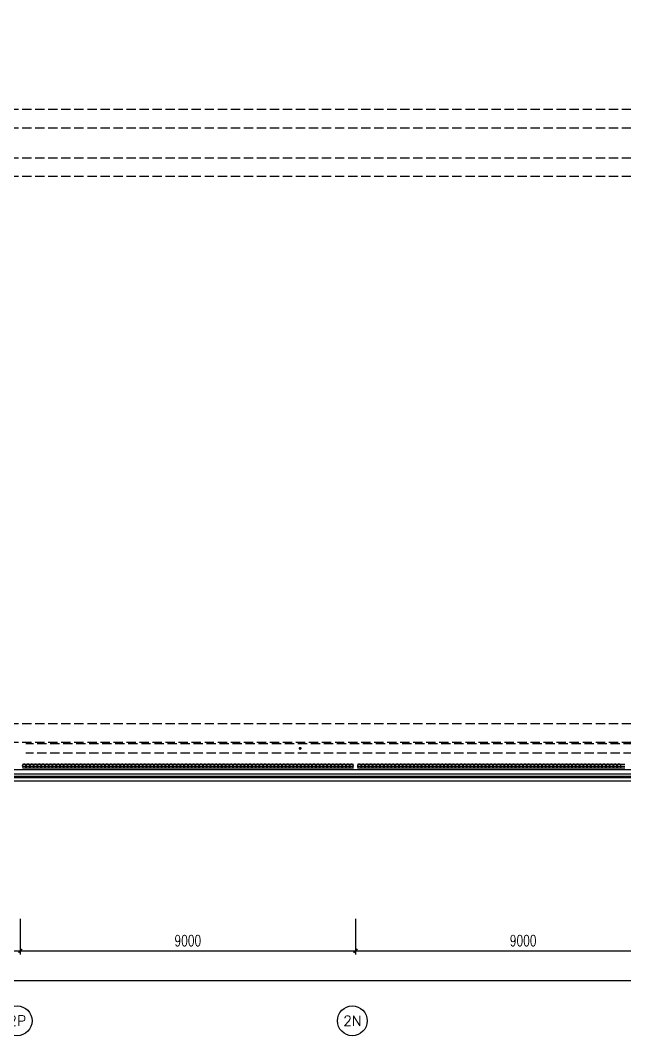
# Model space of a CAD drawing. Extents: x -474411 to 577939, y 0 to 1014176.
# Drawn here: x -245854 to -229626, y 632581 to 659861 of the extents above; entities that cross this region are included whole.
import ezdxf
from ezdxf.enums import TextEntityAlignment as Align

# ---------------------------------------------------------------- set-up
doc = ezdxf.new("R2010")
doc.units = 0
doc.header["$LTSCALE"] = 1000
doc.header["$MEASUREMENT"] = 0
doc.linetypes.add('DASH', pattern=[0.35, 0.25, -0.1])
doc.layers.get('Defpoints').update_dxf_attribs({"color": 210})
for name, color, linetype in [('A-AXIS-D', 1, 'Continuous'), ('A-AXIS-SYMB', 3, 'Continuous'), ('A-HATCH-2', 251, 'Continuous'), ('A-SFCE', 30, 'Continuous'), ('A-WINDOW', 140, 'Continuous'), ('AS-结构边线层', 200, 'Continuous'), ('DIM_SYMB', 3, 'Continuous'), ('PUB_TEXT', 7, 'Continuous')]:
    doc.layers.add(name, color=color, linetype=linetype)
doc.styles.add('_TCH_AXIS', font='COMPLEX', dxfattribs={"bigfont": 'GBCBIG'})
doc.styles.add('_TCH_DIM_T3', font='SIMPLEX', dxfattribs={"width": 0.705882, "bigfont": 'GBCBIG'})
doc.dimstyles.new('_TCH_ARCH&&100', dxfattribs={"dimtxt": 297.5, "dimasz": 100, "dimexe": 100, "dimexo": 100, "dimgap": 126.25, "dimtad": 1, "dimdec": 0, "dimzin": 0, "dimdsep": 46, "dimtxsty": '_TCH_DIM_T3', "dimblk": 'ARCHTICK', "dimcen": 0.09, "dimclrt": 7, "dimazin": 2, "dimtfac": 1, "dimtdec": 0, "dimtix": 1, "dimtmove": 2, "dimatfit": 3, "dimfxl": 0, "dimtolj": 1, "dimtzin": 0, "dimarcsym": 0})

# ---------------------------------------------------------------- blocks, each defined once
blk = doc.blocks.new('42343243')
at = {"color": 8}
for p, q in [((-229454, 1223170), (-250354, 1223170)), ((-250354, 1223070), (-229454, 1223070)), ((-250354, 1222970), (-229454, 1222970)), ((-229454, 1222870), (-250354, 1222870))]:
    blk.add_line(p, q, dxfattribs=at)
blk = doc.blocks.new('43243')
at = {"layer": 'AS-结构边线层', "color": 8}
blk.add_lwpolyline([(-264361, 722920), (-285754, 656986), (-285754, 639720), (-254454, 639720), (-254454, 640170), (-252354, 640170), (-252354, 639720), (-250514, 639720), (-250514, 639550), (-229294, 639550), (-229294, 639720), (-227454, 639720), (-227454, 640170), (-225354, 640170), (-225354, 639720), (-223514, 639720), (-223514, 639550), (-210494, 639550), (-210494, 639720), (-200454, 639720)], dxfattribs=at)
blk = doc.blocks.new('w42343')
at = {"layer": 'A-HATCH-2', "linetype": 'DASH'}
for p, q in [((-263654, 657470), (-128354, 657470)), ((-263654, 656970), (-128354, 656970)), ((-263654, 656170), (-128354, 656170)), ((-263654, 655670), (-128354, 655670)), ((-263654, 640970), (-128354, 640970)), ((-263654, 640470), (-128354, 640470))]:
    blk.add_line(p, q, dxfattribs=at)
blk = doc.blocks.new('34242343243')
at = {"color": 8}
for p, q in [((-245800, 639876), (-245699, 639876)), ((-245800, 639826), (-245699, 639826)), ((-245800, 639776), (-245699, 639776)), ((-245699, 639876), (-245598, 639876)), ((-245699, 639826), (-245598, 639826)), ((-245699, 639776), (-245598, 639776)), ((-245598, 639876), (-245497, 639876)), ((-245598, 639826), (-245497, 639826)), ((-245598, 639776), (-245497, 639776)), ((-245497, 639876), (-245396, 639876)), ((-245497, 639826), (-245396, 639826)), ((-245497, 639776), (-245396, 639776)), ((-245396, 639876), (-245295, 639876)), ((-245396, 639826), (-245295, 639826)), ((-245396, 639776), (-245295, 639776)), ((-245295, 639876), (-245194, 639876)), ((-245295, 639826), (-245194, 639826)), ((-245295, 639776), (-245194, 639776)), ((-245194, 639876), (-245093, 639876)), ((-245194, 639826), (-245093, 639826)), ((-245194, 639776), (-245093, 639776)), ((-245093, 639876), (-244992, 639876)), ((-245093, 639826), (-244992, 639826)), ((-245093, 639776), (-244992, 639776)), ((-244992, 639876), (-244891, 639876)), ((-244992, 639826), (-244891, 639826)), ((-244992, 639776), (-244891, 639776)), ((-244891, 639876), (-244790, 639876)), ((-244891, 639826), (-244790, 639826)), ((-244891, 639776), (-244790, 639776)), ((-244790, 639876), (-244689, 639876)), ((-244790, 639826), (-244689, 639826)), ((-244790, 639776), (-244689, 639776)), ((-244689, 639876), (-244588, 639876)), ((-244689, 639826), (-244588, 639826)), ((-244689, 639776), (-244588, 639776)), ((-244588, 639876), (-244487, 639876)), ((-244588, 639826), (-244487, 639826)), ((-244588, 639776), (-244487, 639776)), ((-244487, 639876), (-244386, 639876)), ((-244487, 639826), (-244386, 639826)), ((-244487, 639776), (-244386, 639776)), ((-244386, 639876), (-244285, 639876)), ((-244386, 639826), (-244285, 639826)), ((-244386, 639776), (-244285, 639776)), ((-244285, 639876), (-244183, 639876)), ((-244285, 639826), (-244183, 639826)), ((-244285, 639776), (-244183, 639776)), ((-244183, 639876), (-244082, 639876)), ((-244183, 639826), (-244082, 639826)), ((-244183, 639776), (-244082, 639776)), ((-244082, 639876), (-243981, 639876)), ((-244082, 639826), (-243981, 639826)), ((-244082, 639776), (-243981, 639776)), ((-243981, 639876), (-243880, 639876)), ((-243981, 639826), (-243880, 639826)), ((-243981, 639776), (-243880, 639776)), ((-243880, 639876), (-243779, 639876)), ((-243880, 639826), (-243779, 639826)), ((-243880, 639776), (-243779, 639776)), ((-243779, 639876), (-243678, 639876)), ((-243779, 639826), (-243678, 639826)), ((-243779, 639776), (-243678, 639776)), ((-243678, 639876), (-243577, 639876)), ((-243678, 639826), (-243577, 639826)), ((-243678, 639776), (-243577, 639776)), ((-243577, 639876), (-243476, 639876)), ((-243577, 639826), (-243476, 639826)), ((-243577, 639776), (-243476, 639776)), ((-243476, 639876), (-243375, 639876)), ((-243476, 639826), (-243375, 639826)), ((-243476, 639776), (-243375, 639776)), ((-243375, 639876), (-243274, 639876)), ((-243375, 639826), (-243274, 639826)), ((-243375, 639776), (-243274, 639776)), ((-243274, 639876), (-243173, 639876)), ((-243274, 639826), (-243173, 639826)), ((-243274, 639776), (-243173, 639776)), ((-243173, 639876), (-243072, 639876)), ((-243173, 639826), (-243072, 639826)), ((-243173, 639776), (-243072, 639776)), ((-243072, 639876), (-242971, 639876)), ((-243072, 639826), (-242971, 639826)), ((-243072, 639776), (-242971, 639776)), ((-242971, 639876), (-242870, 639876)), ((-242971, 639826), (-242870, 639826)), ((-242971, 639776), (-242870, 639776)), ((-242870, 639876), (-242769, 639876)), ((-242870, 639826), (-242769, 639826)), ((-242870, 639776), (-242769, 639776)), ((-242769, 639876), (-242668, 639876)), ((-242769, 639826), (-242668, 639826)), ((-242769, 639776), (-242668, 639776)), ((-242668, 639876), (-242567, 639876)), ((-242668, 639826), (-242567, 639826)), ((-242668, 639776), (-242567, 639776)), ((-242567, 639876), (-242466, 639876)), ((-242567, 639826), (-242466, 639826)), ((-242567, 639776), (-242466, 639776)), ((-242466, 639876), (-242365, 639876)), ((-242466, 639826), (-242365, 639826)), ((-242466, 639776), (-242365, 639776)), ((-242365, 639876), (-242264, 639876)), ((-242365, 639826), (-242264, 639826)), ((-242365, 639776), (-242264, 639776)), ((-242264, 639876), (-242163, 639876)), ((-242264, 639826), (-242163, 639826)), ((-242264, 639776), (-242163, 639776)), ((-242163, 639876), (-242062, 639876)), ((-242163, 639826), (-242062, 639826)), ((-242163, 639776), (-242062, 639776)), ((-242062, 639876), (-241960, 639876)), ((-242062, 639826), (-241960, 639826)), ((-242062, 639776), (-241960, 639776)), ((-241960, 639876), (-241859, 639876)), ((-241960, 639826), (-241859, 639826)), ((-241960, 639776), (-241859, 639776)), ((-241859, 639876), (-241758, 639876)), ((-241859, 639826), (-241758, 639826)), ((-241859, 639776), (-241758, 639776)), ((-241758, 639876), (-241657, 639876)), ((-241758, 639826), (-241657, 639826)), ((-241758, 639776), (-241657, 639776)), ((-241657, 639876), (-241556, 639876)), ((-241657, 639826), (-241556, 639826)), ((-241657, 639776), (-241556, 639776)), ((-241556, 639876), (-241455, 639876)), ((-241556, 639826), (-241455, 639826)), ((-241556, 639776), (-241455, 639776)), ((-241455, 639876), (-241354, 639876)), ((-241455, 639826), (-241354, 639826)), ((-241455, 639776), (-241354, 639776)), ((-241354, 639876), (-241253, 639876)), ((-241354, 639826), (-241253, 639826)), ((-241354, 639776), (-241253, 639776)), ((-241253, 639876), (-241152, 639876)), ((-241253, 639826), (-241152, 639826)), ((-241253, 639776), (-241152, 639776)), ((-241152, 639876), (-241051, 639876)), ((-241152, 639826), (-241051, 639826)), ((-241152, 639776), (-241051, 639776)), ((-241051, 639876), (-240950, 639876)), ((-241051, 639826), (-240950, 639826)), ((-241051, 639776), (-240950, 639776)), ((-240950, 639876), (-240849, 639876)), ((-240950, 639826), (-240849, 639826)), ((-240950, 639776), (-240849, 639776)), ((-240849, 639876), (-240748, 639876)), ((-240849, 639826), (-240748, 639826)), ((-240849, 639776), (-240748, 639776)), ((-240748, 639876), (-240647, 639876)), ((-240748, 639826), (-240647, 639826)), ((-240748, 639776), (-240647, 639776)), ((-240647, 639876), (-240546, 639876)), ((-240647, 639826), (-240546, 639826)), ((-240647, 639776), (-240546, 639776)), ((-240546, 639876), (-240445, 639876)), ((-240546, 639826), (-240445, 639826)), ((-240546, 639776), (-240445, 639776)), ((-240445, 639876), (-240344, 639876)), ((-240445, 639826), (-240344, 639826)), ((-240445, 639776), (-240344, 639776)), ((-240344, 639876), (-240243, 639876)), ((-240344, 639826), (-240243, 639826)), ((-240344, 639776), (-240243, 639776)), ((-240243, 639876), (-240142, 639876)), ((-240243, 639826), (-240142, 639826)), ((-240243, 639776), (-240142, 639776)), ((-240142, 639876), (-240041, 639876)), ((-240142, 639826), (-240041, 639826)), ((-240142, 639776), (-240041, 639776)), ((-240041, 639876), (-239940, 639876)), ((-240041, 639826), (-239940, 639826)), ((-240041, 639776), (-239940, 639776)), ((-239940, 639876), (-239839, 639876)), ((-239940, 639826), (-239839, 639826)), ((-239940, 639776), (-239839, 639776)), ((-239839, 639876), (-239737, 639876)), ((-239839, 639826), (-239737, 639826)), ((-239839, 639776), (-239737, 639776)), ((-239737, 639876), (-239636, 639876)), ((-239737, 639826), (-239636, 639826)), ((-239737, 639776), (-239636, 639776)), ((-239636, 639876), (-239535, 639876)), ((-239636, 639826), (-239535, 639826)), ((-239636, 639776), (-239535, 639776)), ((-239535, 639876), (-239434, 639876)), ((-239535, 639826), (-239434, 639826)), ((-239535, 639776), (-239434, 639776)), ((-239434, 639876), (-239333, 639876)), ((-239434, 639826), (-239333, 639826)), ((-239434, 639776), (-239333, 639776)), ((-239333, 639876), (-239232, 639876)), ((-239333, 639826), (-239232, 639826)), ((-239333, 639776), (-239232, 639776)), ((-239232, 639876), (-239131, 639876)), ((-239232, 639826), (-239131, 639826)), ((-239232, 639776), (-239131, 639776)), ((-239131, 639876), (-239030, 639876)), ((-239131, 639826), (-239030, 639826)), ((-239131, 639776), (-239030, 639776)), ((-239030, 639876), (-238929, 639876)), ((-239030, 639826), (-238929, 639826)), ((-239030, 639776), (-238929, 639776)), ((-238929, 639876), (-238828, 639876)), ((-238929, 639826), (-238828, 639826)), ((-238929, 639776), (-238828, 639776)), ((-238828, 639876), (-238727, 639876)), ((-238828, 639826), (-238727, 639826)), ((-238828, 639776), (-238727, 639776)), ((-238727, 639876), (-238626, 639876)), ((-238727, 639826), (-238626, 639826)), ((-238727, 639776), (-238626, 639776)), ((-238626, 639876), (-238525, 639876)), ((-238626, 639826), (-238525, 639826)), ((-238626, 639776), (-238525, 639776)), ((-238525, 639876), (-238424, 639876)), ((-238525, 639826), (-238424, 639826)), ((-238525, 639776), (-238424, 639776)), ((-238424, 639876), (-238323, 639876)), ((-238424, 639826), (-238323, 639826)), ((-238424, 639776), (-238323, 639776)), ((-238323, 639876), (-238222, 639876)), ((-238323, 639826), (-238222, 639826)), ((-238323, 639776), (-238222, 639776)), ((-238222, 639876), (-238121, 639876)), ((-238222, 639826), (-238121, 639826)), ((-238222, 639776), (-238121, 639776)), ((-238121, 639876), (-238020, 639876)), ((-238121, 639826), (-238020, 639826)), ((-238121, 639776), (-238020, 639776)), ((-238020, 639876), (-237919, 639876)), ((-238020, 639826), (-237919, 639826)), ((-238020, 639776), (-237919, 639776)), ((-237919, 639876), (-237818, 639876)), ((-237919, 639826), (-237818, 639826)), ((-237919, 639776), (-237818, 639776)), ((-237818, 639876), (-237717, 639876)), ((-237818, 639826), (-237717, 639826)), ((-237818, 639776), (-237717, 639776)), ((-237717, 639876), (-237616, 639876)), ((-237717, 639826), (-237616, 639826)), ((-237717, 639776), (-237616, 639776)), ((-237616, 639876), (-237514, 639876)), ((-237616, 639826), (-237514, 639826)), ((-237616, 639776), (-237514, 639776)), ((-237514, 639876), (-237413, 639876)), ((-237514, 639826), (-237413, 639826)), ((-237514, 639776), (-237413, 639776)), ((-237413, 639876), (-237312, 639876)), ((-237413, 639826), (-237312, 639826)), ((-237413, 639776), (-237312, 639776)), ((-237312, 639876), (-237211, 639876)), ((-237312, 639826), (-237211, 639826)), ((-237312, 639776), (-237211, 639776)), ((-237211, 639876), (-237110, 639876)), ((-237211, 639826), (-237110, 639826)), ((-237211, 639776), (-237110, 639776)), ((-237110, 639876), (-237009, 639876)), ((-237110, 639826), (-237009, 639826)), ((-237110, 639776), (-237009, 639776)), ((-237009, 639876), (-236908, 639876)), ((-237009, 639826), (-236908, 639826)), ((-237009, 639776), (-236908, 639776)), ((-236800, 639876), (-236699, 639876)), ((-236800, 639826), (-236699, 639826)), ((-236800, 639776), (-236699, 639776)), ((-236699, 639876), (-236598, 639876)), ((-236699, 639826), (-236598, 639826)), ((-236699, 639776), (-236598, 639776)), ((-236598, 639876), (-236497, 639876)), ((-236598, 639826), (-236497, 639826)), ((-236598, 639776), (-236497, 639776)), ((-236497, 639876), (-236396, 639876)), ((-236497, 639826), (-236396, 639826)), ((-236497, 639776), (-236396, 639776)), ((-236396, 639876), (-236295, 639876)), ((-236396, 639826), (-236295, 639826)), ((-236396, 639776), (-236295, 639776)), ((-236295, 639876), (-236194, 639876)), ((-236295, 639826), (-236194, 639826)), ((-236295, 639776), (-236194, 639776)), ((-236194, 639876), (-236093, 639876)), ((-236194, 639826), (-236093, 639826)), ((-236194, 639776), (-236093, 639776)), ((-236093, 639876), (-235992, 639876)), ((-236093, 639826), (-235992, 639826)), ((-236093, 639776), (-235992, 639776)), ((-235992, 639876), (-235891, 639876)), ((-235992, 639826), (-235891, 639826)), ((-235992, 639776), (-235891, 639776)), ((-235891, 639876), (-235790, 639876)), ((-235891, 639826), (-235790, 639826)), ((-235891, 639776), (-235790, 639776)), ((-235790, 639876), (-235689, 639876)), ((-235790, 639826), (-235689, 639826)), ((-235790, 639776), (-235689, 639776)), ((-235689, 639876), (-235588, 639876)), ((-235689, 639826), (-235588, 639826)), ((-235689, 639776), (-235588, 639776)), ((-235588, 639876), (-235487, 639876)), ((-235588, 639826), (-235487, 639826)), ((-235588, 639776), (-235487, 639776)), ((-235487, 639876), (-235386, 639876)), ((-235487, 639826), (-235386, 639826)), ((-235487, 639776), (-235386, 639776)), ((-235386, 639876), (-235285, 639876)), ((-235386, 639826), (-235285, 639826)), ((-235386, 639776), (-235285, 639776)), ((-235285, 639876), (-235183, 639876)), ((-235285, 639826), (-235183, 639826)), ((-235285, 639776), (-235183, 639776)), ((-235183, 639876), (-235082, 639876)), ((-235183, 639826), (-235082, 639826)), ((-235183, 639776), (-235082, 639776)), ((-235082, 639876), (-234981, 639876)), ((-235082, 639826), (-234981, 639826)), ((-235082, 639776), (-234981, 639776)), ((-234981, 639876), (-234880, 639876)), ((-234981, 639826), (-234880, 639826)), ((-234981, 639776), (-234880, 639776)), ((-234880, 639876), (-234779, 639876)), ((-234880, 639826), (-234779, 639826)), ((-234880, 639776), (-234779, 639776)), ((-234779, 639876), (-234678, 639876)), ((-234779, 639826), (-234678, 639826)), ((-234779, 639776), (-234678, 639776)), ((-234678, 639876), (-234577, 639876)), ((-234678, 639826), (-234577, 639826)), ((-234678, 639776), (-234577, 639776)), ((-234577, 639876), (-234476, 639876)), ((-234577, 639826), (-234476, 639826)), ((-234577, 639776), (-234476, 639776)), ((-234476, 639876), (-234375, 639876)), ((-234476, 639826), (-234375, 639826)), ((-234476, 639776), (-234375, 639776)), ((-234375, 639876), (-234274, 639876)), ((-234375, 639826), (-234274, 639826)), ((-234375, 639776), (-234274, 639776)), ((-234274, 639876), (-234173, 639876)), ((-234274, 639826), (-234173, 639826)), ((-234274, 639776), (-234173, 639776)), ((-234173, 639876), (-234072, 639876)), ((-234173, 639826), (-234072, 639826)), ((-234173, 639776), (-234072, 639776)), ((-234072, 639876), (-233971, 639876)), ((-234072, 639826), (-233971, 639826)), ((-234072, 639776), (-233971, 639776)), ((-233971, 639876), (-233870, 639876)), ((-233971, 639826), (-233870, 639826)), ((-233971, 639776), (-233870, 639776)), ((-233870, 639876), (-233769, 639876)), ((-233870, 639826), (-233769, 639826)), ((-233870, 639776), (-233769, 639776)), ((-233769, 639876), (-233668, 639876)), ((-233769, 639826), (-233668, 639826)), ((-233769, 639776), (-233668, 639776)), ((-233668, 639876), (-233567, 639876)), ((-233668, 639826), (-233567, 639826)), ((-233668, 639776), (-233567, 639776)), ((-233567, 639876), (-233466, 639876)), ((-233567, 639826), (-233466, 639826)), ((-233567, 639776), (-233466, 639776)), ((-233466, 639876), (-233365, 639876)), ((-233466, 639826), (-233365, 639826)), ((-233466, 639776), (-233365, 639776)), ((-233365, 639876), (-233264, 639876)), ((-233365, 639826), (-233264, 639826)), ((-233365, 639776), (-233264, 639776)), ((-233264, 639876), (-233163, 639876)), ((-233264, 639826), (-233163, 639826)), ((-233264, 639776), (-233163, 639776)), ((-233163, 639876), (-233062, 639876)), ((-233163, 639826), (-233062, 639826)), ((-233163, 639776), (-233062, 639776)), ((-233062, 639876), (-232960, 639876)), ((-233062, 639826), (-232960, 639826)), ((-233062, 639776), (-232960, 639776)), ((-232960, 639876), (-232859, 639876)), ((-232960, 639826), (-232859, 639826)), ((-232960, 639776), (-232859, 639776)), ((-232859, 639876), (-232758, 639876)), ((-232859, 639826), (-232758, 639826)), ((-232859, 639776), (-232758, 639776)), ((-232758, 639876), (-232657, 639876)), ((-232758, 639826), (-232657, 639826)), ((-232758, 639776), (-232657, 639776)), ((-232657, 639876), (-232556, 639876)), ((-232657, 639826), (-232556, 639826)), ((-232657, 639776), (-232556, 639776)), ((-232556, 639876), (-232455, 639876)), ((-232556, 639826), (-232455, 639826)), ((-232556, 639776), (-232455, 639776)), ((-232455, 639876), (-232354, 639876)), ((-232455, 639826), (-232354, 639826)), ((-232455, 639776), (-232354, 639776)), ((-232354, 639876), (-232253, 639876)), ((-232354, 639826), (-232253, 639826)), ((-232354, 639776), (-232253, 639776)), ((-232253, 639876), (-232152, 639876)), ((-232253, 639826), (-232152, 639826)), ((-232253, 639776), (-232152, 639776)), ((-232152, 639876), (-232051, 639876)), ((-232152, 639826), (-232051, 639826)), ((-232152, 639776), (-232051, 639776)), ((-232051, 639876), (-231950, 639876)), ((-232051, 639826), (-231950, 639826)), ((-232051, 639776), (-231950, 639776)), ((-231950, 639876), (-231849, 639876)), ((-231950, 639826), (-231849, 639826)), ((-231950, 639776), (-231849, 639776)), ((-231849, 639876), (-231748, 639876)), ((-231849, 639826), (-231748, 639826)), ((-231849, 639776), (-231748, 639776)), ((-231748, 639876), (-231647, 639876)), ((-231748, 639826), (-231647, 639826)), ((-231748, 639776), (-231647, 639776)), ((-231647, 639876), (-231546, 639876)), ((-231647, 639826), (-231546, 639826)), ((-231647, 639776), (-231546, 639776)), ((-231546, 639876), (-231445, 639876)), ((-231546, 639826), (-231445, 639826)), ((-231546, 639776), (-231445, 639776)), ((-231445, 639876), (-231344, 639876)), ((-231445, 639826), (-231344, 639826)), ((-231445, 639776), (-231344, 639776)), ((-231344, 639876), (-231243, 639876)), ((-231344, 639826), (-231243, 639826)), ((-231344, 639776), (-231243, 639776)), ((-231243, 639876), (-231142, 639876)), ((-231243, 639826), (-231142, 639826)), ((-231243, 639776), (-231142, 639776)), ((-231142, 639876), (-231041, 639876)), ((-231142, 639826), (-231041, 639826)), ((-231142, 639776), (-231041, 639776)), ((-231041, 639876), (-230940, 639876)), ((-231041, 639826), (-230940, 639826)), ((-231041, 639776), (-230940, 639776)), ((-230940, 639876), (-230839, 639876)), ((-230940, 639826), (-230839, 639826)), ((-230940, 639776), (-230839, 639776)), ((-230839, 639876), (-230737, 639876)), ((-230839, 639826), (-230737, 639826)), ((-230839, 639776), (-230737, 639776)), ((-230737, 639876), (-230636, 639876)), ((-230737, 639826), (-230636, 639826)), ((-230737, 639776), (-230636, 639776)), ((-230636, 639876), (-230535, 639876)), ((-230636, 639826), (-230535, 639826)), ((-230636, 639776), (-230535, 639776)), ((-230535, 639876), (-230434, 639876)), ((-230535, 639826), (-230434, 639826)), ((-230535, 639776), (-230434, 639776)), ((-230434, 639876), (-230333, 639876)), ((-230434, 639826), (-230333, 639826)), ((-230434, 639776), (-230333, 639776)), ((-230333, 639876), (-230232, 639876)), ((-230333, 639826), (-230232, 639826)), ((-230333, 639776), (-230232, 639776)), ((-230232, 639876), (-230131, 639876)), ((-230232, 639826), (-230131, 639826)), ((-230232, 639776), (-230131, 639776)), ((-230131, 639876), (-230030, 639876)), ((-230131, 639826), (-230030, 639826)), ((-230131, 639776), (-230030, 639776)), ((-230030, 639876), (-229929, 639876)), ((-230030, 639826), (-229929, 639826)), ((-230030, 639776), (-229929, 639776)), ((-229929, 639876), (-229828, 639876)), ((-229929, 639826), (-229828, 639826)), ((-229929, 639776), (-229828, 639776)), ((-229828, 639876), (-229727, 639876)), ((-229828, 639826), (-229727, 639826)), ((-229828, 639776), (-229727, 639776)), ((-229727, 639876), (-229626, 639876)), ((-229727, 639826), (-229626, 639826)), ((-229727, 639776), (-229626, 639776))]:
    blk.add_line(p, q, dxfattribs=at)
at = {"color": 8, "extrusion": (0, 0, -1)}
for centre in [(-245750, 639826), (-245649, 639826), (-245548, 639826), (-245447, 639826), (-245345, 639826), (-245244, 639826), (-245143, 639826), (-245042, 639826), (-244941, 639826), (-244840, 639826), (-244739, 639826), (-244638, 639826), (-244537, 639826), (-244436, 639826), (-244335, 639826), (-244234, 639826), (-244133, 639826), (-244032, 639826), (-243931, 639826), (-243830, 639826), (-243729, 639826), (-243628, 639826), (-243527, 639826), (-243426, 639826), (-243325, 639826), (-243224, 639826), (-243122, 639826), (-243021, 639826), (-242920, 639826), (-242819, 639826), (-242718, 639826), (-242617, 639826), (-242516, 639826), (-242415, 639826), (-242314, 639826), (-242213, 639826), (-242112, 639826), (-242011, 639826), (-241910, 639826), (-241809, 639826), (-241708, 639826), (-241607, 639826), (-241506, 639826), (-241405, 639826), (-241304, 639826), (-241203, 639826), (-241102, 639826), (-241001, 639826), (-240899, 639826), (-240798, 639826), (-240697, 639826), (-240596, 639826), (-240495, 639826), (-240394, 639826), (-240293, 639826), (-240192, 639826), (-240091, 639826), (-239990, 639826), (-239889, 639826), (-239788, 639826), (-239687, 639826), (-239586, 639826), (-239485, 639826), (-239384, 639826), (-239283, 639826), (-239182, 639826), (-239081, 639826), (-238980, 639826), (-238879, 639826), (-238778, 639826), (-238676, 639826), (-238575, 639826), (-238474, 639826), (-238373, 639826), (-238272, 639826), (-238171, 639826), (-238070, 639826), (-237969, 639826), (-237868, 639826), (-237767, 639826), (-237666, 639826), (-237565, 639826), (-237464, 639826), (-237363, 639826), (-237262, 639826), (-237161, 639826), (-237060, 639826), (-236959, 639826), (-236750, 639826), (-236649, 639826), (-236548, 639826), (-236447, 639826), (-236345, 639826), (-236244, 639826), (-236143, 639826), (-236042, 639826), (-235941, 639826), (-235840, 639826), (-235739, 639826), (-235638, 639826), (-235537, 639826), (-235436, 639826), (-235335, 639826), (-235234, 639826), (-235133, 639826), (-235032, 639826), (-234931, 639826), (-234830, 639826), (-234729, 639826), (-234628, 639826), (-234527, 639826), (-234426, 639826), (-234325, 639826), (-234224, 639826), (-234122, 639826), (-234021, 639826), (-233920, 639826), (-233819, 639826), (-233718, 639826), (-233617, 639826), (-233516, 639826), (-233415, 639826), (-233314, 639826), (-233213, 639826), (-233112, 639826), (-233011, 639826), (-232910, 639826), (-232809, 639826), (-232708, 639826), (-232607, 639826), (-232506, 639826), (-232405, 639826), (-232304, 639826), (-232203, 639826), (-232102, 639826), (-232001, 639826), (-231899, 639826), (-231798, 639826), (-231697, 639826), (-231596, 639826), (-231495, 639826), (-231394, 639826), (-231293, 639826), (-231192, 639826), (-231091, 639826), (-230990, 639826), (-230889, 639826), (-230788, 639826), (-230687, 639826), (-230586, 639826), (-230485, 639826), (-230384, 639826), (-230283, 639826), (-230182, 639826), (-230081, 639826), (-229980, 639826), (-229879, 639826), (-229778, 639826)]:
    blk.add_ellipse(centre, major_axis=(50.5, 0), ratio=0.989654, dxfattribs=at)
blk = doc.blocks.new('_ArchTick')
at = {"color": 0, "linetype": 'ByBlock', "const_width": 0.4}
blk.add_lwpolyline([(-0.5, -0.5), (0.5, 0.5)], dxfattribs=at)
blk = doc.blocks.new('*D567')
at = {"layer": 'A-AXIS-D', "color": 0, "lineweight": -2}
for p, q in [((-254854, 635720), (-254854, 634760)), ((-245854, 635720), (-245854, 634760)), ((-254854, 634860), (-245854, 634860))]:
    blk.add_line(p, q, dxfattribs=at)
at = {"layer": 'Defpoints', "color": 0}
for p in [(-254854, 635820), (-245854, 635820), (-245854, 634860)]:
    blk.add_point(p, dxfattribs=at)
at = {"layer": 'A-AXIS-D', "color": 0, "lineweight": -2, "xscale": 100, "yscale": 100, "zscale": 100, "rotation": 180}
blk.add_blockref('_ArchTick', (-254854, 634860), dxfattribs=at)
at = {"layer": 'A-AXIS-D', "color": 0, "lineweight": -2, "xscale": 100, "yscale": 100, "zscale": 100}
blk.add_blockref('_ArchTick', (-245854, 634860), dxfattribs=at)
at = {"layer": 'A-AXIS-D', "color": 7, "insert": (-250354, 635135), "char_height": 297.5, "attachment_point": 5, "style": '_TCH_DIM_T3'}
blk.add_mtext('\\A1;9000', dxfattribs=at)
blk = doc.blocks.new('*D568')
at = {"layer": 'A-AXIS-D', "color": 0, "lineweight": -2}
for p, q in [((-245854, 635720), (-245854, 634760)), ((-236854, 635720), (-236854, 634760)), ((-245854, 634860), (-236854, 634860))]:
    blk.add_line(p, q, dxfattribs=at)
at = {"layer": 'Defpoints', "color": 0}
for p in [(-245854, 635820), (-236854, 635820), (-236854, 634860)]:
    blk.add_point(p, dxfattribs=at)
at = {"layer": 'A-AXIS-D', "color": 0, "lineweight": -2, "xscale": 100, "yscale": 100, "zscale": 100, "rotation": 180}
blk.add_blockref('_ArchTick', (-245854, 634860), dxfattribs=at)
at = {"layer": 'A-AXIS-D', "color": 0, "lineweight": -2, "xscale": 100, "yscale": 100, "zscale": 100}
blk.add_blockref('_ArchTick', (-236854, 634860), dxfattribs=at)
at = {"layer": 'A-AXIS-D', "color": 7, "insert": (-241354, 635135), "char_height": 297.5, "attachment_point": 5, "style": '_TCH_DIM_T3'}
blk.add_mtext('\\A1;9000', dxfattribs=at)
blk = doc.blocks.new('*D569')
at = {"layer": 'A-AXIS-D', "color": 0, "lineweight": -2}
for p, q in [((-236854, 635720), (-236854, 634760)), ((-227854, 635720), (-227854, 634760)), ((-236854, 634860), (-227854, 634860))]:
    blk.add_line(p, q, dxfattribs=at)
at = {"layer": 'Defpoints', "color": 0}
for p in [(-236854, 635820), (-227854, 635820), (-227854, 634860)]:
    blk.add_point(p, dxfattribs=at)
at = {"layer": 'A-AXIS-D', "color": 0, "lineweight": -2, "xscale": 100, "yscale": 100, "zscale": 100, "rotation": 180}
blk.add_blockref('_ArchTick', (-236854, 634860), dxfattribs=at)
at = {"layer": 'A-AXIS-D', "color": 0, "lineweight": -2, "xscale": 100, "yscale": 100, "zscale": 100}
blk.add_blockref('_ArchTick', (-227854, 634860), dxfattribs=at)
at = {"layer": 'A-AXIS-D', "color": 7, "insert": (-232354, 635135), "char_height": 297.5, "attachment_point": 5, "style": '_TCH_DIM_T3'}
blk.add_mtext('\\A1;9000', dxfattribs=at)
blk = doc.blocks.new('*D611')
at = {"layer": 'A-AXIS-D', "color": 0, "lineweight": -2}
for p, q in [((-286054, 635620), (-286054, 633960)), ((-128054, 635620), (-128054, 633960)), ((-286054, 634060), (-128054, 634060))]:
    blk.add_line(p, q, dxfattribs=at)
at = {"layer": 'Defpoints', "color": 0}
for p in [(-286054, 635720), (-128054, 635720), (-128054, 634060)]:
    blk.add_point(p, dxfattribs=at)
at = {"layer": 'A-AXIS-D', "color": 0, "lineweight": -2, "xscale": 100, "yscale": 100, "zscale": 100, "rotation": 180}
blk.add_blockref('_ArchTick', (-286054, 634060), dxfattribs=at)
at = {"layer": 'A-AXIS-D', "color": 0, "lineweight": -2, "xscale": 100, "yscale": 100, "zscale": 100}
blk.add_blockref('_ArchTick', (-128054, 634060), dxfattribs=at)
at = {"layer": 'A-AXIS-D', "color": 7, "insert": (-207054, 634335), "char_height": 297.5, "attachment_point": 5, "style": '_TCH_DIM_T3'}
blk.add_mtext('\\A1;158000', dxfattribs=at)

msp = doc.modelspace()

# ---------------------------------------------------------------- linework, layer by layer
at = {"layer": 'A-AXIS-D', "color": 8}
for centre in [(-245939.1, 632981.1), (-236939.1, 632981.1)]:
    msp.add_circle(centre, 400, dxfattribs=at)
at = {"layer": 'A-AXIS-SYMB', "color": 8, "const_width": 40}
msp.add_lwpolyline([(-238340, 640320, 1), (-238340, 640280, 1)], format="xyb", close=True, dxfattribs=at)
at = {"layer": 'A-SFCE', "color": 8, "linetype": 'DASH'}
for p, q in [((-228004.2, 640420), (-245704.2, 640420)), ((-228004.2, 640170), (-245704.2, 640170))]:
    msp.add_line(p, q, dxfattribs=at)

# ---------------------------------------------------------------- block references
at = {"layer": 'A-WINDOW', "color": 8}
for name in ['43243', 'w42343']:
    msp.add_blockref(name, (0, 0), dxfattribs=at)
at = {"layer": 'A-WINDOW', "color": 8, "xscale": -1, "rotation": 180}
msp.add_blockref('42343243', (0, 1862590), dxfattribs=at)
at = {"layer": 'DIM_SYMB', "color": 8}
msp.add_blockref('34242343243', (0, 0), dxfattribs=at)

# ---------------------------------------------------------------- texts
at = {"layer": 'PUB_TEXT', "color": 8, "style": '_TCH_AXIS'}
for s, height, p, p2 in [('2P', 276.42, (-246182.6, 632842.9), (-245695.6, 632842.9)), ('2N', 265.5, (-237185.6, 632848.4), (-236692.6, 632848.4))]:
    msp.add_text(s, height=height, dxfattribs=at).set_placement(p, p2, align=Align.FIT)

# ---------------------------------------------------------------- dimensions: what is measured, and where the dimension line sits
at = {"layer": 'A-AXIS-D', "color": 8}
for base, p1, p2, picture, middle in [((-128054.2, 634060), (-286054.2, 635720), (-128054.2, 635720), '*D611', (-207054.2, 634335)), ((-245854.2, 634860), (-254854.2, 635820), (-245854.2, 635820), '*D567', (-250354.2, 635135)), ((-236854.2, 634860), (-245854.2, 635820), (-236854.2, 635820), '*D568', (-241354.2, 635135)), ((-227854.2, 634860), (-236854.2, 635820), (-227854.2, 635820), '*D569', (-232354.2, 635135))]:
    dim = msp.add_linear_dim(base=base, p1=p1, p2=p2, angle=0, dimstyle='_TCH_ARCH&&100', override={"dimgap": 0}, dxfattribs=at)
    dim.commit()
    dim.dimension.update_dxf_attribs({"geometry": picture, "text_midpoint": middle, "dimtype": 161})

doc.saveas('drawing.dxf')
